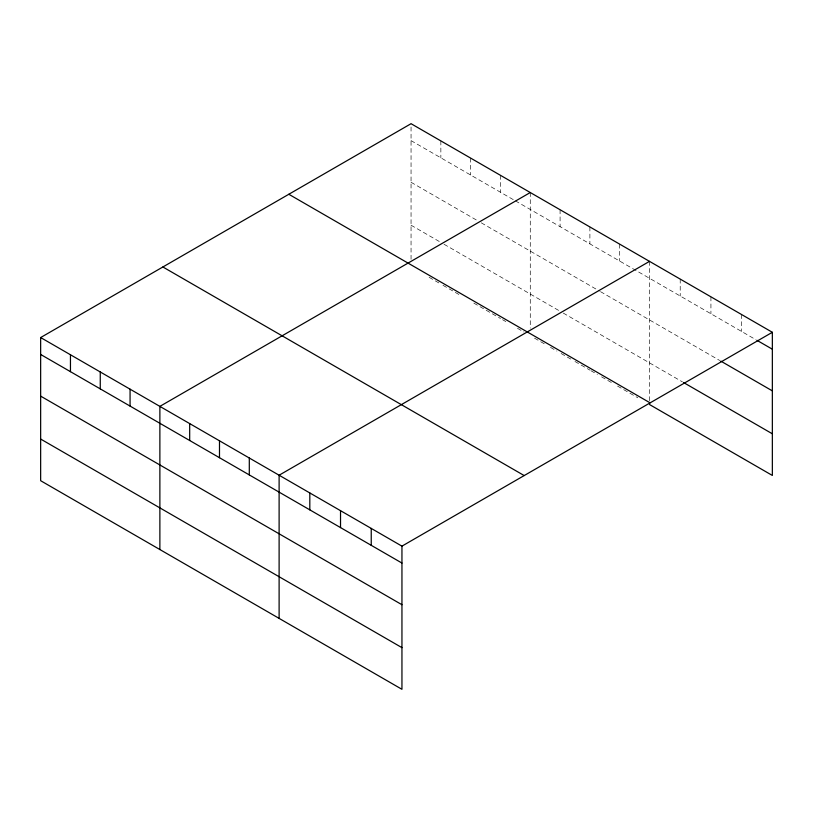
<?xml version="1.0" encoding="UTF-8"?>
<svg xmlns="http://www.w3.org/2000/svg" width="813" height="813" viewBox="0 0 813 813"><rect width="100%" height="100%" fill="white"/><g stroke="black" fill="none" stroke-linecap="round" stroke-linejoin="round"><path stroke-width="0.61" stroke-dasharray="4.07 3.05" d="M411.053 259.286L411.053 123.698M411.053 140.619L514.314 200.232M515.371 200.841L755.897 339.712M411.053 182.275L477.048 220.384M481.306 222.843L599.476 291.064M600.543 291.674L719.708 360.474M411.053 225.201L440.859 242.406M444.05 244.256L560.086 311.247M563.277 313.086L682.412 381.866M429.142 277.314L440.859 284.072M442.983 285.302L460.016 295.129M473.857 303.127L500.473 318.493M502.597 319.722L505.798 321.562M517.505 328.32L523.887 332.009M534.537 338.157L546.245 344.915M550.503 347.375L556.895 351.064M561.153 353.523L570.736 359.051M574.994 361.511L589.892 370.118M590.96 370.728L597.342 374.417M601.6 376.876L613.317 383.634M617.575 386.094L637.799 397.77M741.639 314.56L741.639 331.48M710.928 296.826L710.928 313.747M680.217 279.103L680.217 296.013M649.506 261.369L649.506 400.748M619.699 244.164L619.699 261.075M589.892 226.949L589.892 243.87M560.086 209.744L560.086 226.654M530.279 192.529L530.279 328.127M500.473 175.323L500.473 192.244M470.666 158.118L470.666 175.029M440.859 140.903L440.859 157.824"/><path stroke-width="1.22" d="M40.65 337.547L401.947 546.143L401.947 689.302L40.65 480.707L40.65 337.547L411.053 123.698L772.35 332.293L772.35 475.453L649.506 404.528M530.279 192.529L159.876 406.378L159.876 549.547M649.506 261.369L279.113 475.219L279.113 618.378M401.947 546.143L772.35 332.293M756.994 340.342L772.35 349.204M720.796 361.104L772.35 390.87M683.509 382.506L772.35 433.796M288.818 194.266L650.115 402.862M162.885 266.979L524.182 475.564M40.65 354.458L401.947 563.053M40.65 396.124L401.947 604.72M40.65 439.05L401.947 647.646M371.236 528.409L371.236 545.33M340.525 510.676L340.525 527.596M309.814 492.952L309.814 509.863M249.296 458.004L249.296 474.924M219.49 440.798L219.49 457.719M189.683 423.593L189.683 440.504M130.07 389.173L130.07 406.094M100.263 371.958L100.263 388.878M70.457 354.753L70.457 371.673"/></g></svg>
